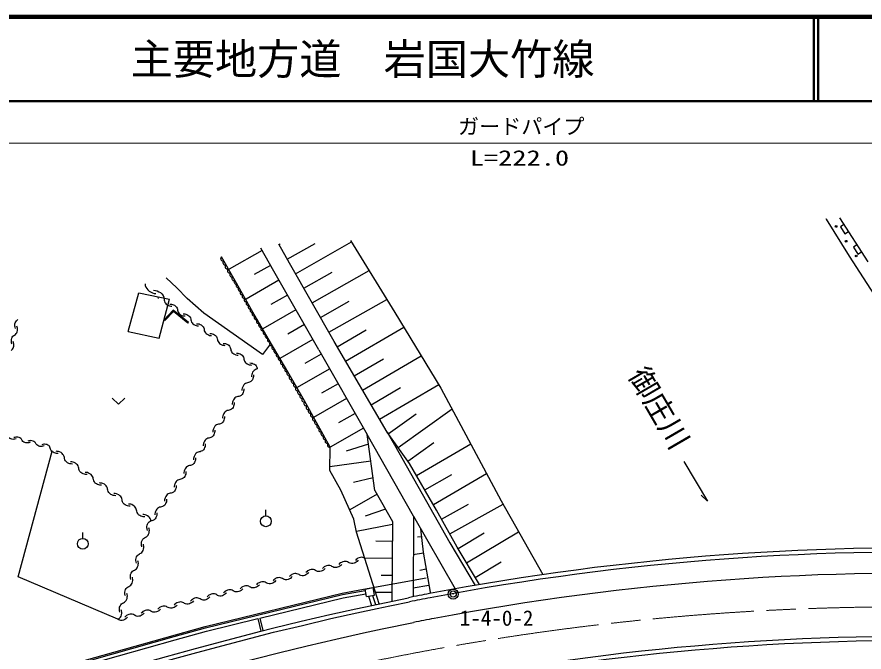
# Model space of a CAD drawing. Units: millimetres, scale not verified. Extents: x 40000 to 680000, y 20000 to 380000.
# Drawn here: x 203254 to 303700, y 304652 to 380000 of the extents above; entities that cross this region are included whole.
import ezdxf
from ezdxf.enums import TextEntityAlignment as Align

# ---------------------------------------------------------------- set-up
doc = ezdxf.new("R2010")
doc.units = ezdxf.units.MM
doc.header["$LTSCALE"] = 1000
doc.linetypes.add('CHAIN', pattern=[18.5, 12, -1.5, 3.5, -1.5])
for name, color, linetype, lineweight in [('M-BGD', 7, 'Continuous', 25), ('M-BMK', 2, 'CHAIN', 13), ('M-BMK-ROW', 30, 'Continuous', 25), ('M-BMK-SRVR', 3, 'Continuous', 25), ('M-STR-HTXT', 7, 'Continuous', 13), ('M-STR-STR1', 1, 'Continuous', 25), ('M-TTL', 2, 'Continuous', 140), ('M-TTL-LINE', 7, 'Continuous', 50)]:
    doc.layers.add(name, color=color, linetype=linetype, lineweight=lineweight)
doc.layers.add('M-BGD-HTXT', color=7, linetype='Continuous')
doc.layers.add('M-TTL-TXT', color=7, linetype='Continuous')
doc.styles.add('ＭＳ ゴシック', font='')
doc.styles.get('ＭＳ ゴシック').set_extended_font_data('MS Gothic')

# ---------------------------------------------------------------- blocks, each defined once
blk = doc.blocks.new('BUHIN80')
at = {"color": 7, "linetype": 'Continuous', "lineweight": 25}
blk.add_lwpolyline([(135, 234), (71, 248), (9, 246), (-69, 230), (-126, 195), (-176, 150), (-218, 77), (-232, 12), (-234, -56), (-209, -131), (-178, -184), (-135, -234)], dxfattribs=at)
blk = doc.blocks.new('BUHIN81')
at = {"color": 7, "linetype": 'Continuous', "lineweight": 25}
blk.add_lwpolyline([(121, 206), (64, 218), (10, 217), (-59, 203), (-110, 172), (-154, 133), (-191, 70), (-204, 12), (-206, -48), (-185, -114), (-158, -161), (-121, -206)], dxfattribs=at)
blk = doc.blocks.new('BUHIN82')
at = {"color": 7, "linetype": 'Continuous', "lineweight": 25}
blk.add_lwpolyline([(124, 224), (63, 236), (4, 233), (-69, 216), (-123, 182), (-169, 138), (-207, 69), (-219, 7), (-220, -57), (-195, -128), (-165, -178), (-124, -224)], dxfattribs=at)
blk = doc.blocks.new('BUHIN83')
at = {"color": 7, "linetype": 'Continuous', "lineweight": 25}
blk.add_lwpolyline([(126, 224), (66, 236), (7, 234), (-67, 218), (-122, 184), (-168, 141), (-207, 72), (-220, 10), (-221, -55), (-197, -126), (-168, -177), (-126, -224)], dxfattribs=at)
blk = doc.blocks.new('BUHIN84')
at = {"color": 7, "linetype": 'Continuous', "lineweight": 25}
blk.add_lwpolyline([(129, 221), (68, 234), (10, 233), (-64, 218), (-119, 185), (-166, 143), (-206, 74), (-220, 12), (-221, -52), (-198, -123), (-169, -174), (-129, -221)], dxfattribs=at)
blk = doc.blocks.new('BUHIN131')
at = {"color": 7, "linetype": 'Continuous', "lineweight": 25}
blk.add_lwpolyline([(227, 446), (-219, 672), (-672, -219), (-227, -446)], dxfattribs=at)
blk = doc.blocks.new('BUHIN137')
at = {"color": 7, "linetype": 'Continuous', "lineweight": 25}
for points in [[(-61, -175), (-145, -12), (-191, 115), (-218, 267), (-228, 423), (-212, 581), (-159, 741), (-81, 877), (21, 984), (108, 1055)], [(-108, -1055), (-3, -964), (84, -845), (145, -718), (185, -589), (202, -420), (190, -227), (170, -108), (110, 37), (48, 160)]]:
    blk.add_lwpolyline(points, dxfattribs=at)
blk = doc.blocks.new('BUHIN138')
at = {"color": 7, "linetype": 'Continuous', "lineweight": 25}
for points in [[(7, -149), (-105, -52), (-178, 29), (-244, 135), (-298, 248), (-334, 372), (-342, 508), (-324, 633), (-280, 744), (-236, 823)], [(236, -823), (288, -724), (317, -608), (324, -495), (316, -386), (278, -254), (211, -113), (160, -30), (72, 61), (-12, 135)]]:
    blk.add_lwpolyline(points, dxfattribs=at)
blk = doc.blocks.new('BUHIN140')
at = {"color": 7, "linetype": 'Continuous', "lineweight": 25}
for points in [[(-894, -283), (-784, -337), (-657, -365), (-532, -370), (-413, -357), (-270, -312), (-118, -234), (-28, -176), (69, -77), (147, 17)], [(-163, -12), (-61, 114), (27, 195), (141, 271), (263, 334), (397, 377), (546, 389), (683, 374), (806, 329), (894, 283)]]:
    blk.add_lwpolyline(points, dxfattribs=at)
blk = doc.blocks.new('BUHIN142')
at = {"color": 7, "linetype": 'Continuous', "lineweight": 25}
for points in [[(105, 974), (8, 891), (-73, 781), (-130, 664), (-168, 545), (-184, 389), (-174, 211), (-157, 101), (-102, -33), (-46, -148)], [(57, 161), (134, 10), (176, -108), (200, -248), (209, -392), (193, -538), (143, -685), (70, -811), (-24, -909), (-105, -974)]]:
    blk.add_lwpolyline(points, dxfattribs=at)
blk = doc.blocks.new('BUHIN143')
at = {"color": 7, "linetype": 'Continuous', "lineweight": 25}
for points in [[(166, -54), (14, -137), (-105, -182), (-248, -210), (-394, -224), (-544, -211), (-695, -164), (-825, -93), (-928, 0), (-996, 81)], [(996, -81), (909, 16), (795, 96), (674, 151), (552, 186), (392, 199), (211, 183), (98, 162), (-37, 103), (-152, 42)]]:
    blk.add_lwpolyline(points, dxfattribs=at)
blk = doc.blocks.new('BUHIN155')
at = {"color": 7, "linetype": 'Continuous', "lineweight": 25}
for points in [[(90, -151), (-80, -113), (-200, -68), (-327, 5), (-447, 92), (-552, 200), (-635, 336), (-687, 476), (-702, 615), (-701, 721)], [(701, -721), (699, -590), (665, -454), (610, -332), (541, -225), (429, -109), (281, 0), (182, 58), (41, 103), (-87, 133)]]:
    blk.add_lwpolyline(points, dxfattribs=at)
blk = doc.blocks.new('BUHIN156')
at = {"color": 7, "linetype": 'Continuous', "lineweight": 25}
for points in [[(-1004, -209), (-890, -279), (-755, -325), (-620, -344), (-489, -343), (-329, -309), (-154, -242), (-50, -189), (66, -91), (162, 2)], [(-179, 5), (-53, 130), (51, 210), (183, 279), (323, 334), (474, 366), (637, 363), (785, 331), (913, 268), (1004, 209)]]:
    blk.add_lwpolyline(points, dxfattribs=at)
blk = doc.blocks.new('BUHIN167')
at = {"color": 7, "linetype": 'Continuous', "lineweight": 25}
blk.add_lwpolyline([(-71, 827), (-304, -178), (686, -468)], dxfattribs=at)
blk = doc.blocks.new('BUHIN168')
at = {"color": 7, "linetype": 'Continuous', "lineweight": 25}
blk.add_line((263, 154), (863, 505), dxfattribs=at)
blk.add_circle((-302, -177), 645, dxfattribs=at)
blk = doc.blocks.new('BUHIN170')
at = {"color": 3, "linetype": 'Continuous', "lineweight": 25}
for radius in [597, 366, 18]:
    blk.add_circle((0, 0), radius, dxfattribs=at)

msp = doc.modelspace()

# ---------------------------------------------------------------- linework, layer by layer
at = {"layer": 'M-BGD'}
for p, q in [((299153, 356078), (299194, 356012)), ((299194, 356012), (301942, 351602)), ((300806, 356154), (304164, 350927)), ((233698, 349837), (232162, 352573)), ((235572, 350808), (234301, 353052)), ((234330, 353011), (234468, 353089)), ((235314, 351276), (238600, 353140)), ((236297, 349542), (242929, 353302)), ((242824, 353475), (248053, 344938)), ((232325, 352283), (228426, 350093)), ((301942, 351602), (305675, 345791)), ((229117, 348711), (227510, 351533)), ((240851, 341512), (235572, 350808)), ((233315, 350520), (231367, 349426)), ((239052, 340513), (233698, 349837)), ((237281, 347807), (240626, 349704)), ((238265, 346072), (245014, 349899)), ((222232, 347849), (220949, 349046)), ((231215, 344968), (229117, 348711)), ((234315, 348763), (230434, 346534)), ((223429, 346589), (222232, 347849)), ((216462, 342674), (217693, 347270)), ((217693, 347270), (221344, 346507)), ((220037, 346616), (220000, 346745)), ((225399, 344867), (223429, 346589)), ((235322, 347010), (233375, 345892)), ((220113, 341910), (221344, 346507)), ((239248, 344338), (242652, 346268)), ((240232, 342603), (247098, 346497)), ((221798, 345213), (220722, 344058)), ((221810, 345050), (220810, 343976)), ((223591, 343766), (221798, 345213)), ((223515, 343673), (221810, 345050)), ((232354, 339934), (225399, 344867)), ((232785, 342332), (231215, 344968)), ((236329, 345256), (232421, 343013)), ((248053, 344938), (253535, 335959)), ((220810, 343976), (220722, 344058)), ((223515, 343673), (223591, 343766)), ((216462, 342674), (220113, 341910)), ((237335, 343503), (235375, 342377)), ((241224, 340874), (244654, 342881)), ((242232, 339153), (249122, 343187)), ((235369, 337893), (232785, 342332)), ((238342, 341750), (234415, 339495)), ((233201, 341044), (232354, 339934)), ((239052, 340513), (244784, 330448)), ((247148, 330756), (240851, 341512)), ((239347, 339995), (237377, 338874)), ((244247, 335711), (251201, 339783)), ((243239, 337432), (246700, 339458)), ((237344, 334475), (235369, 337893)), ((240348, 338239), (236408, 335995)), ((241348, 336482), (239378, 335360)), ((245254, 333990), (248747, 336035)), ((246262, 332270), (253279, 336378)), ((253535, 335959), (260659, 322600)), ((242349, 334725), (238409, 332481)), ((240406, 328974), (237344, 334475)), ((248443, 328935), (254851, 333492)), ((243349, 332968), (241379, 331846)), ((247287, 330560), (250596, 332913)), ((244350, 331211), (240406, 328965)), ((249791, 327039), (247148, 330756)), ((247148, 330756), (248024, 329232)), ((250274, 320786), (244784, 330448)), ((245699, 323811), (244784, 330448)), ((249599, 327310), (252698, 329514)), ((207413, 328485), (207485, 328581)), ((240346, 326204), (240406, 328974)), ((244940, 329315), (242289, 328487)), ((248024, 329232), (254594, 317593)), ((250626, 325603), (257063, 329343)), ((245216, 327312), (240356, 326643)), ((253018, 321487), (249791, 327039)), ((282337, 327242), (285149, 322556)), ((241667, 323865), (240346, 326204)), ((251628, 323879), (254815, 325731)), ((252630, 322154), (258941, 325822)), ((245492, 325310), (243162, 324765)), ((243207, 320437), (241667, 323865)), ((245699, 323811), (247771, 320136)), ((245949, 323368), (242711, 321542)), ((260659, 322600), (265605, 313838)), ((285149, 322556), (284388, 323265)), ((246942, 321607), (244534, 320771)), ((255448, 317114), (253018, 321487)), ((253611, 320419), (256778, 322179)), ((254580, 318676), (260894, 322185)), ((243523, 318894), (243207, 320437)), ((250274, 320786), (250228, 311209)), ((250274, 320786), (255202, 312148)), ((247770, 319803), (243509, 318961)), ((247771, 320136), (247725, 310705)), ((246224, 310393), (243523, 318894)), ((251117, 319291), (251435, 316508)), ((255554, 316936), (258658, 318792)), ((256578, 315225), (262741, 318912)), ((247760, 317781), (245815, 317790)), ((251228, 318325), (250745, 318269)), ((254594, 317593), (257576, 312566)), ((251435, 316508), (252234, 311740)), ((258113, 312658), (255448, 317114)), ((247750, 315759), (244514, 315775)), ((251455, 316393), (250252, 316191)), ((251776, 314475), (251009, 314346)), ((257602, 313514), (260662, 315344)), ((247740, 313737), (246449, 313744)), ((252098, 312556), (250233, 312244)), ((233247, 309380), (241861, 311477)), ((241861, 311477), (244551, 311972)), ((241945, 311086), (244623, 311578)), ((244525, 312119), (245508, 312298)), ((244685, 311234), (244525, 312119)), ((244685, 311234), (245669, 311413)), ((245669, 311413), (245508, 312298)), ((247730, 311716), (245801, 311725)), ((252234, 311740), (252299, 311610)), ((232046, 308675), (241945, 311086)), ((244934, 311279), (245285, 310192)), ((245430, 311369), (245776, 310298)), ((225623, 307523), (233247, 309380)), ((225724, 307136), (231813, 308619)), ((231813, 308619), (232181, 307132)), ((232046, 308675), (232414, 307191)), ((221904, 306483), (225623, 307523)), ((203463, 301305), (221904, 306483)), ((222012, 306098), (225724, 307136)), ((203581, 300922), (222012, 306098))]:
    msp.add_line(p, q, dxfattribs=at)
for points in [[(218454, 348343), (218474, 348148), (218542, 347951), (218640, 347778), (218757, 347627), (218939, 347471), (219173, 347329), (219327, 347256), (219543, 347208), (219736, 347180)], [(219436, 347577), (219693, 347544), (219877, 347494), (220075, 347402), (220264, 347289), (220435, 347143), (220576, 346951), (220671, 346751), (220713, 346547), (220725, 346389)], [(215226, 308546), (203409, 313592), (207413, 328485)]]:
    msp.add_lwpolyline(points, dxfattribs=at)
for centre in [(300384, 355145), (301578, 353392), (302772, 351639)]:
    msp.add_circle(centre, 99.5, dxfattribs=at)
at = {"layer": 'M-BMK'}
msp.add_arc((308418, 14), 310000, 86.45054, 104.93299, dxfattribs=at)
at = {"layer": 'M-BMK-ROW'}
for p, q in [((244360, 312117), (251762, 313463)), ((225562, 307693), (241802, 311652)), ((241802, 311652), (244360, 312117)), ((203395, 301475), (225562, 307693))]:
    msp.add_line(p, q, dxfattribs=at)
at = {"layer": 'M-STR-HTXT'}
msp.add_line((154469, 365039), (371628, 365039), dxfattribs=at)
at = {"layer": 'M-STR-STR1'}
for points in [[(176852, 290186), (185369, 293020), (190107, 294582), (194860, 296131), (196107, 296534), (202594, 298605), (207435, 300128), (210749, 301152), (216618, 302889), (220988, 304122), (224436, 305073), (228141, 306079), (232180, 307132), (233573, 307478), (236961, 308300), (240368, 309102), (243439, 309793), (249700, 311104)], [(177011, 289712), (185526, 292545), (190263, 294107), (195014, 295655), (196260, 296058), (202745, 298128), (207583, 299651), (210894, 300673), (216755, 302408), (221122, 303641), (224568, 304591), (228307, 305605), (233693, 306993), (237103, 307820), (240492, 308617), (243563, 309308), (245960, 309826), (247460, 310139), (249797, 310614)], [(177800, 287340), (186080, 290095), (190817, 291658), (195570, 293208), (197025, 293678), (203500, 295745), (208263, 297244), (211523, 298251), (217443, 300004), (221685, 301202), (225328, 302207), (228989, 303200), (234260, 304558), (237660, 305383), (241074, 306186), (244356, 306922), (246580, 307401), (250285, 308162)]]:
    msp.add_lwpolyline(points, dxfattribs=at)
for centre, radius, start, end in [((309596, 10259), 306750, 87.63075, 100.78904), ((309596, 10259), 306250, 87.62961, 100.78904), ((309597, 10260), 303750, 87.61957, 100.78922), ((309596, 10259), 306750, 100.78904, 101.26004), ((309596, 10259), 306250, 100.78904, 101.26004), ((309596, 10259), 303750, 100.78904, 101.26004), ((309597, 10260), 296250, 87.61545, 100.78919), ((309597, 10260), 295750, 87.61545, 100.78919)]:
    msp.add_arc(centre, radius, start, end, dxfattribs=at)
at = {"layer": 'M-TTL'}
msp.add_line((680000, 380000), (40000, 380000), dxfattribs=at)
at = {"layer": 'M-TTL-LINE'}
for p, q in [((297750, 380000), (297750, 370000)), ((298250, 380000), (298250, 370000)), ((40000, 370000), (680000, 370000))]:
    msp.add_line(p, q, dxfattribs=at)

# ---------------------------------------------------------------- block references
at = {"layer": 'M-BGD', "rotation": 59.6873}
for name, p in [('BUHIN131', (301579, 354952)), ('BUHIN131', (303123, 352548)), ('BUHIN80', (227644, 351298)), ('BUHIN80', (227912, 350828)), ('BUHIN80', (228179, 350357)), ('BUHIN80', (228447, 349887)), ('BUHIN80', (228715, 349417)), ('BUHIN80', (228983, 348946)), ('BUHIN81', (229234, 348503)), ('BUHIN81', (229467, 348087)), ('BUHIN81', (229700, 347671)), ('BUHIN81', (229933, 347255)), ('BUHIN81', (230166, 346840)), ('BUHIN81', (230399, 346424)), ('BUHIN142', (221512, 345806)), ('BUHIN81', (230632, 346008)), ('BUHIN81', (230865, 345592)), ('BUHIN142', (223088, 344641)), ('BUHIN81', (231098, 345176)), ('BUHIN82', (231346, 344749)), ('BUHIN82', (231607, 344309)), ('BUHIN140', (203171, 343177)), ('BUHIN142', (224663, 343476)), ('BUHIN82', (231869, 343870)), ('BUHIN82', (232131, 343431)), ('BUHIN142', (226238, 342311)), ('BUHIN82', (232393, 342991)), ('BUHIN82', (232655, 342552)), ('BUHIN140', (202757, 341347)), ('BUHIN142', (227813, 341146)), ('BUHIN83', (232915, 342110)), ('BUHIN83', (233173, 341666)), ('BUHIN142', (229389, 339981)), ('BUHIN83', (233431, 341222)), ('BUHIN83', (233690, 340778)), ('BUHIN83', (233948, 340334)), ('BUHIN83', (234206, 339891)), ('BUHIN83', (234465, 339447)), ('BUHIN142', (230964, 338816)), ('BUHIN83', (234723, 339003)), ('BUHIN83', (234982, 338559)), ('BUHIN143', (231178, 337414)), ('BUHIN83', (235240, 338115)), ('BUHIN84', (235495, 337670)), ('BUHIN143', (230033, 335776)), ('BUHIN84', (235747, 337224)), ('BUHIN84', (235999, 336778)), ('BUHIN84', (236250, 336332)), ('BUHIN84', (236502, 335886)), ('BUHIN84', (236754, 335440)), ('BUHIN167', (215284, 334431)), ('BUHIN143', (228887, 334138)), ('BUHIN84', (237006, 334994)), ('BUHIN84', (237258, 334548)), ('BUHIN84', (237510, 334102)), ('BUHIN84', (237761, 333657)), ('BUHIN143', (227741, 332500)), ('BUHIN84', (238013, 333211)), ('BUHIN84', (238265, 332765)), ('BUHIN84', (238517, 332319)), ('BUHIN143', (226595, 330863)), ('BUHIN84', (238769, 331873)), ('BUHIN84', (239021, 331427)), ('BUHIN138', (203015, 330030)), ('BUHIN84', (239272, 330981)), ('BUHIN84', (239524, 330535)), ('BUHIN138', (204674, 329606)), ('BUHIN138', (206334, 329183)), ('BUHIN143', (225449, 329225)), ('BUHIN84', (239776, 330089)), ('BUHIN84', (240028, 329643)), ('BUHIN137', (208019, 328346)), ('BUHIN143', (224303, 327587)), ('BUHIN84', (240280, 329197)), ('BUHIN137', (209731, 327095)), ('BUHIN137', (211443, 325844)), ('BUHIN143', (223157, 325949)), ('BUHIN137', (213155, 324593)), ('BUHIN143', (222011, 324311)), ('BUHIN137', (214866, 323343)), ('BUHIN143', (220865, 322673)), ('BUHIN137', (216578, 322092)), ('BUHIN137', (218290, 320841)), ('BUHIN143', (219719, 321035)), ('BUHIN168', (232768, 320516)), ('BUHIN156', (218819, 319243)), ('BUHIN168', (211063, 317848)), ('BUHIN156', (218166, 317298)), ('BUHIN155', (243538, 315534)), ('BUHIN156', (217513, 315353)), ('BUHIN155', (239633, 314570)), ('BUHIN155', (241585, 315052)), ('BUHIN156', (216859, 313408)), ('BUHIN155', (235727, 313606)), ('BUHIN155', (237680, 314088)), ('BUHIN155', (231822, 312642)), ('BUHIN155', (233775, 313124)), ('BUHIN156', (216206, 311463)), ('BUHIN155', (227917, 311678)), ('BUHIN155', (229870, 312160)), ('BUHIN155', (224012, 310715)), ('BUHIN155', (225965, 311197)), ('BUHIN156', (215552, 309518)), ('BUHIN155', (220107, 309751)), ('BUHIN155', (222060, 310233)), ('BUHIN155', (216202, 308787)), ('BUHIN155', (218155, 309269))]:
    msp.add_blockref(name, p, dxfattribs=at)
at = {"layer": 'M-BMK-SRVR', "rotation": 59.6873}
msp.add_blockref('BUHIN170', (254983, 311531), dxfattribs=at)

# ---------------------------------------------------------------- texts
at = {"layer": 'M-BGD-HTXT', "style": 'ＭＳ ゴシック'}
msp.add_text('御庄川', height=2566, rotation=300.192, dxfattribs=at).set_placement((275016, 337112), align=Align.BOTTOM_LEFT)
at = {"layer": 'M-BMK-SRVR', "style": 'ＭＳ ゴシック'}
msp.add_text('1-4-0-2', height=1833, dxfattribs=at).set_placement((255762, 307223), align=Align.BOTTOM_LEFT)
at = {"layer": 'M-STR-HTXT', "style": 'ＭＳ ゴシック'}
msp.add_text('ガードパイプ', height=1833, dxfattribs=at).set_placement((255549, 365539), align=Align.BOTTOM_LEFT)
at = {"layer": 'M-STR-HTXT', "style": 'ＭＳ ゴシック', "width": 1.35}
msp.add_text('L=222.0', height=1833, dxfattribs=at).set_placement((256946, 361807), align=Align.BOTTOM_LEFT)
at = {"layer": 'M-TTL-TXT', "style": 'ＭＳ ゴシック'}
msp.add_text('主要地方道\u3000岩国大竹線', height=3666, dxfattribs=at).set_placement((216734, 375000), align=Align.MIDDLE_LEFT)

doc.saveas('drawing.dxf')
